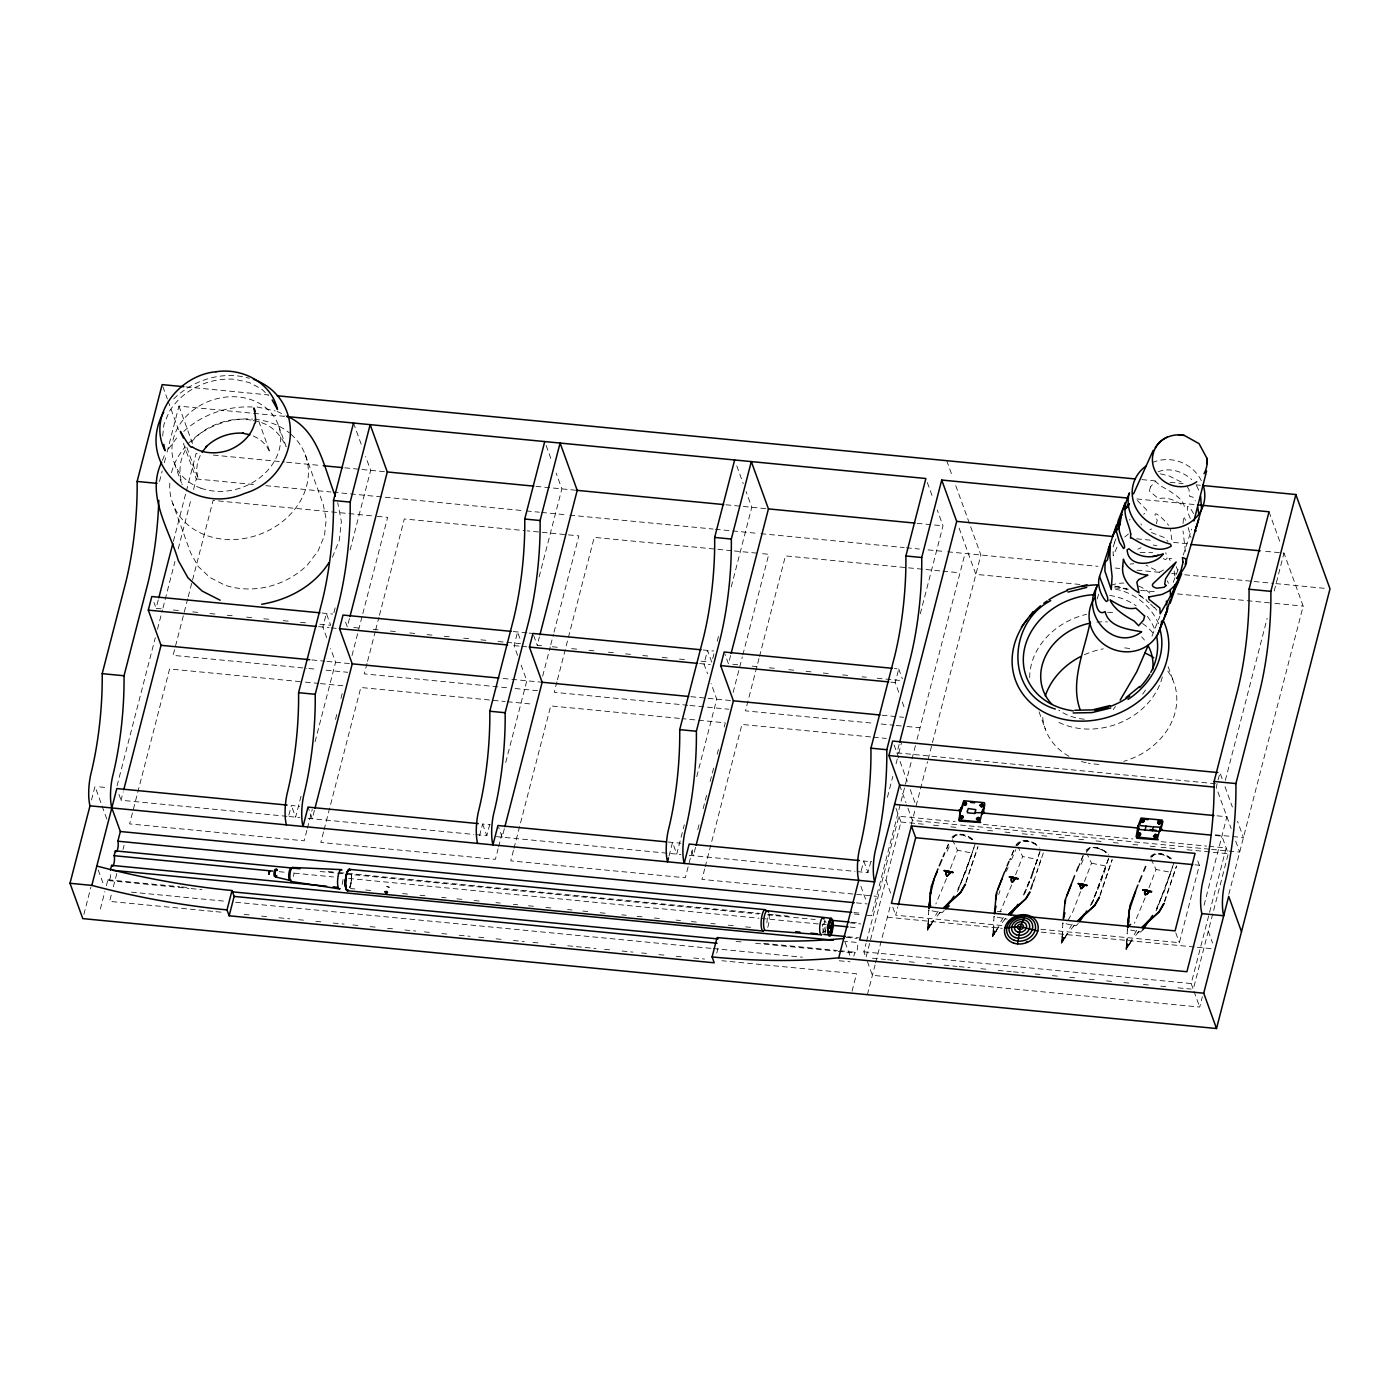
<?xml version="1.0" encoding="UTF-8"?>
<svg xmlns="http://www.w3.org/2000/svg" width="1400" height="1400" viewBox="0 0 1400 1400"><rect width="100%" height="100%" fill="white"/><g stroke="black" fill="none" stroke-linecap="round" stroke-linejoin="round"><path stroke-width="0.75" stroke-dasharray="5 3.75" d="M1171.888 539.875L1170.102 528.325M928.812 909.965L928.55 914.725L928.953 910M994.017 916.283L993.755 921.042L994.158 916.317M1127.42 929.215L1127.158 933.975L1127.56 929.267M933.205 920.308L927.483 930.142L928.392 919.502L927.483 930.142L933.783 920.675M998.41 926.642L992.688 936.46L993.597 925.82L992.688 936.46L998.988 926.993M1067.255 933.31L1061.533 943.127L1062.46 932.488L1061.533 943.127L1067.832 933.678M1131.812 939.575L1126.09 949.392L1127 938.752L1126.09 949.392L1132.39 939.925M1183.053 523.46L1183.7 516.303L1185.555 520.31M162.68 435.995L163.923 424.533L169.155 411.793C182.648 389.602 209.02 377.283 234.675 379.277L249.043 382.463L261.31 388.797L268.31 395.395M928.672 919.433L927.483 930.142L930.335 925.137M993.877 925.75L992.688 936.46L995.54 931.472M1062.74 932.435L1061.533 943.127L1064.385 938.14M1127.28 938.683L1126.09 949.392L1128.943 944.405M929.583 924.91L928.48 924.717L927.483 930.142L929.898 924.998M994.805 931.227L993.685 931.035L992.688 936.46L995.102 931.315M1063.65 937.913L1062.547 937.703L1061.533 943.127L1063.965 937.983M1128.19 944.16L1127.087 943.967L1126.09 949.392L1128.505 944.248M928.795 924.752L927.483 930.142L929.197 924.822M994 931.07L992.688 936.46L994.403 931.14M1062.845 937.755L1061.533 943.127L1063.248 937.825M1127.403 944.002L1126.09 949.392L1127.788 944.072M159.495 481.477L162.207 470.995M164.36 462.63L166.53 454.248M167.072 452.165L178.955 406.105L284.55 416.342M91.49 800.012L94.99 786.45L101.395 804.108M158.252 599.97L156.082 608.352L162.558 608.965M173.39 541.345L185.815 493.185M186.357 491.102L196.088 453.407L200.393 453.827M83.877 914.41L90.947 887.04M117.075 785.803L155.312 637.665M157.5 629.195L162.4 610.155M162.96 608.038L174.965 561.47M178.255 548.782L191.362 497.98M193.55 489.528L196.28 478.94L182.91 442.033M286.983 816.322L121.047 800.24L123.2 791.858M100.362 908.985L104.86 891.555M106.382 885.675L107.905 879.778A5.705 1.558 -84.5 0 0 109.655 879.515A5.705 1.558 -84.5 0 0 110.793 873.6M111.212 895.142L109.603 901.373L213.832 911.47M113.365 886.847L117.11 872.322M123.008 849.485L124.075 845.337M187.705 598.832L173.11 655.358L306.723 668.308M188.23 596.733L192.028 582.067M192.57 579.985L213.097 500.412L372.575 515.883M333.9 612.71L336.053 604.327M350.105 549.903L370.65 470.33L365.645 456.54M288.873 815.168L291.375 805.49L299.705 806.295M301.017 796.233L295.61 817.163L291.375 805.49M315.053 741.79L335.598 662.235L330.645 648.55M349.457 618.503L347.305 626.885L344.453 618.992M306.88 830.358L304.168 840.822L129.605 823.9L169.593 668.955L303.205 681.923M307.405 828.258L312.27 809.41M335.51 719.39L337.68 711.008M340.918 698.442L343.088 690.077M351.995 655.532L362.267 615.755M362.81 613.655L387.66 517.352L374.727 516.093M314.422 810.407L312.252 818.773L308.035 807.1M323.523 831.968L320.828 842.433L495.39 859.355L498.085 848.89M324.065 829.867L360.815 687.505L505.207 701.505M367.027 663.425L364.315 673.89L506.555 687.68M367.57 661.325L375.13 632.012M375.672 629.93L378.91 617.365M379.453 615.265L404.32 518.962L525 530.653M517.615 655.358L514.08 645.593L517.58 631.977L520.45 639.87M539.157 576.817L561.855 488.88L556.15 473.095M479.588 835.642L482.597 824.023L490.28 824.775M476.052 834.663L486.815 835.712L490.07 823.148M505.733 762.423L526.803 680.767L521.15 665.14M541.538 645.715L537.233 645.295L539.385 636.93M498.627 846.79L502.95 830.043M542.675 676.165L550.235 646.852M550.778 644.753L553.472 634.288M554.015 632.188L578.883 535.885L527.153 530.863M504.332 828.817L502.18 837.2L498.662 827.47M513.45 850.378L510.738 860.843L685.3 877.782L693.42 846.37M513.992 848.295L550.725 705.915L680.032 718.445M556.955 681.835L554.242 692.3L687.855 705.267M557.48 679.753L594.23 537.372L732.165 550.742M713.947 653.852L711.795 662.218L707.508 650.387L703.99 664.003L707.543 673.767M717.202 641.288L719.355 632.905M731.255 586.845L751.782 507.29L746.077 491.523M669.025 855.995L672.525 842.45L676.742 854.122L680.523 839.457M681.065 837.375L684.303 824.81M696.745 776.65L716.73 699.178L711.077 683.55M730.608 655.462L728.455 663.845L724.885 653.975M697.742 829.622L699.895 821.24M703.133 808.675L706.93 794.028M710.168 781.462L713.947 766.815M717.185 754.25L719.355 745.867M724.22 727.02L725.305 722.837L682.202 718.655M733.128 692.475L742.315 656.898M742.858 654.798L768.793 554.295L760.183 553.455M695.555 847.35L693.403 855.733L691.285 849.887M704.673 868.928L701.96 879.392L876.523 896.315M705.197 866.827L741.947 724.447L871.255 736.995M758.975 658.508L745.465 710.85L872.62 723.17M759.517 656.407L785.452 555.905L940.625 570.955M716.73 953.137L718.725 945.385M898.765 692.317L895.212 682.535L898.73 668.938L894.425 668.517M920.308 613.76L921.935 607.477M922.46 605.395L943.005 525.822L937.3 510.055M861.245 870.66L863.73 860.983L871.657 861.753M899.115 744.433L896.945 752.85L1215.585 783.755M857.185 871.605L867.965 872.655L871.745 858.008M887.425 797.282L892.815 776.352M896.07 763.788L898.222 755.405M898.765 753.322L901.477 742.84M853.808 956.13L854.822 952.192A5.705 1.558 -84.5 0 0 857.15 950.303A5.705 1.558 -84.5 0 0 857.325 942.498L844.305 941.238M852.04 991.217L856.538 973.788L721.91 960.733M915.442 745.57L871.535 915.688L865.008 915.058M917.017 739.428L965.02 553.472M896.017 808.36L900.953 822.01L865.952 957.583L863.87 951.808L866.023 943.477M866.565 941.377L898.87 816.253L955.22 821.712M867.387 994.683L875.053 964.95M875.595 962.868L890.383 905.59M911.295 824.565L915.583 807.94M916.125 805.858L927.535 761.67M928.078 759.553L980.875 555.012L955.64 485.293M1001.805 925.488L895.685 915.197L897.855 906.815M1040.778 929.267L1179.36 942.69L1199.362 865.235L1197.21 859.32M1225.332 780.378L1267.158 618.345M1274.21 590.992L1283.993 553.105L1262.328 551.005M1204.053 905.24L1226.89 816.778L1216.057 815.727M1215.392 835.52L1221.903 836.15L1228.255 853.738L1193.273 989.31L1191.19 983.553L1226.172 847.98L1208.83 846.3M867.387 961.52L872.375 975.31L1199.695 1007.055L1202.373 996.678M1228.815 894.215L1303.172 606.113L1283.993 553.105M1141.403 525.017L1141 523.845M1156.278 523.688L1157.257 520.327C1148.962 504.7 1166.392 521.657 1168.562 525.42M974.015 847.613L958.422 889.858M1039.78 852.093L1033.55 870.765M1172.623 866.863L1157.03 909.108M1097.163 598.92L1099.087 592.673M1113.14 546.928L1115.852 538.947M998.743 894.442L999.967 890.61M1043.332 852.95L1036.98 871.815M1183.297 554.995L1191.645 529.095M965.965 882.718L977.953 846.668L965.108 884.345M1100.033 895.702L1112.178 859.635L1099.158 897.33M1164.572 901.967L1176.56 865.918L1163.697 903.595M1033.795 881.212L1040.97 859.303M975.135 843.938L965.685 871.99L957.215 890.715M1032.92 872.305L1040.34 850.255M1032.395 884.415L1033.987 879.725M1173.743 863.188L1164.293 891.24L1155.822 909.965M1114.418 542.78L1115.888 538.843M948.605 844.27L945.49 852.093M1013.81 850.587L1010.047 859.968M1083.267 855.68L1079.54 865.077M946.505 878.587L935.83 903.998M950.408 868.455L957.442 850.22L952.28 839.475M957.477 891.642L972.335 853.125L957.442 850.22M1011.71 884.923L1000.09 912.03M1015.613 874.79L1022.648 856.538L1018.342 847.595M1024.257 893.9L1029.717 879.725M1032.85 871.605L1037.54 859.442L1022.648 856.538M1080.555 891.59L1072.75 911.855L1067.99 920.413M1084.475 881.457L1091.493 863.222L1087.205 854.262M1091.545 904.627L1109.185 856.94L1092.472 902.86M1145.112 897.855L1134.438 923.248M1149.015 887.722L1156.05 869.47L1150.888 858.725M1156.085 910.892L1170.943 872.375L1156.05 869.47M1173.165 582.435L1179.22 566.86M1151.99 636.16L1159.847 616.227M1024.432 894.197L1030.085 880.285L1023.278 895.16M948.342 844.13L944.493 853.457M1013.547 850.447L1009.697 859.775M1083.04 855.558L1078.543 866.442M162.418 460.338L165.445 452.988M200.252 455.508L197.505 462.14L196.577 470.68L198.222 478.87L186.375 446.127M332.412 557.218L339.325 540.278L341.355 521.413L337.715 502.67M1004.833 872.34L1006.792 867.702M1004.465 872.148L1006.425 867.51M947.153 851.288L950.565 843.413M1006.355 871.378L1008.07 867.44M1011.5 859.582L1015.788 849.73M1081.203 864.29L1083.775 858.375M1090.425 905.59L1099.735 884.975L1106.385 866.128L1091.493 863.222M1116.955 547.207L1113.263 555.923L1113.017 550.13M1129.572 520.117L1130.08 519.173M1017.485 845.793L1019.988 842.415A10.273 5.95 21.1 0 1 1028.108 841.26L1035.318 843.972L1039.885 848.12M1086.347 852.477L1088.832 849.1A10.273 5.95 21.1 0 1 1096.97 847.945L1104.163 850.64L1108.748 854.788M935.585 915.425L938.315 910.752M1000.79 921.743L1003.52 917.087M1069.653 928.41L1072.365 923.755M1134.193 934.675L1136.922 930.02M930.615 925.295L933.502 920.5M995.837 931.613L998.708 926.817M1064.682 938.28L1067.57 933.485M1129.222 944.545L1132.11 939.75M185.5 449.995C179.987 459.567 178.168 470.942 182.157 484.767M1015.875 845.32C1020.46 837.2 1032.307 840.788 1038.065 845.688M1113.193 709.608L1115.52 706.44M168.403 448.963L178.36 435.838M191.537 442.05C204.19 425.723 230.965 415.905 251.213 420.158M824.197 921.637L825.038 920.972A5.758 1.575 -84.5 0 1 825.983 922.74M824.827 931.49L823.988 932.155A5.758 1.575 -84.5 0 1 822.92 929.197L822.972 926.38A5.758 1.575 -84.5 0 1 823.462 923.458M953.347 837.637L954.783 836.097A10.273 5.95 21.1 0 1 962.903 834.942L972.632 839.597M1151.955 856.887L1153.39 855.347A10.273 5.95 21.1 0 1 1161.51 854.192L1171.24 858.847M944.265 910.49L941.955 912.783L932.033 910.84M1078.332 923.493L1076.005 925.785L1066.082 923.842M1142.873 929.74L1140.562 932.033L1130.623 930.09M951.913 837.148C957.635 831.477 967.382 834.925 972.86 839.37M1085.98 850.15L1089.865 847.577L1096.97 847.945A10.273 5.95 21.1 0 1 1105.755 852.407M1150.52 856.398C1156.243 850.727 1165.99 854.175 1171.467 858.62M1163.523 569.992L1159.533 572.18L1145.97 565.093M952.262 838.145L956.025 834.907L962.903 834.942A10.273 5.95 21.1 0 1 971.705 839.405M1016.225 845.548L1021.23 841.225L1028.108 841.26A10.273 5.95 21.1 0 1 1036.91 845.722M1086.33 851.148L1090.075 847.892L1093.033 847.525M1150.87 857.395L1154.632 854.157L1161.51 854.192A10.273 5.95 21.1 0 1 1170.312 858.655M1124.76 537.023L1128.435 533.977M173.705 398.912C193.2 379.803 222.81 370.422 249.358 378.315M183.732 431.41C202.037 414.47 227.395 405.773 252.227 407.015M1158.115 471.8C1169.385 467.127 1183.087 471.502 1191.715 479.623M1137.797 549.202L1141.035 547.733M1149.943 529.742L1151.605 528.99M1140.09 552.492L1152.707 552.685M997.273 911.488L1001.42 911.558M1130.15 564.077L1133.773 563.71M1160.337 473.847L1168.947 475.86L1183.053 482.948M186.043 386.925L268.625 394.94M1141.892 479.605L1159.235 481.285M1170.085 482.335L1183.087 483.595M1196.108 484.855L1200.447 485.275M1136.818 498.96L1195.337 504.63M1136.59 538.825L1151.763 540.295M1173.445 542.395L1188.618 543.865M213.325 455.088L284.445 461.983M286.598 462.192L321.072 465.535M344.785 467.827L359.87 469.298M362.023 469.508L387.293 471.957M535.99 486.36L577.22 490.367M725.918 504.787L768.442 508.9M917.14 523.32L943.005 525.822M196.28 478.94L257.075 484.838M265.773 485.677L330.908 491.995M333.078 492.205L348.285 493.675M350.455 493.885L524.178 510.738M526.365 510.948L539.385 512.207M541.555 512.418L567.613 514.938M569.782 515.148L713.108 529.043M715.295 529.253L730.485 530.722M732.655 530.95L758.712 533.47M760.883 533.68L904.208 547.575M906.395 547.785L919.415 549.045M928.095 549.885L945.472 551.582M947.642 551.793L1097.967 566.352M1115.31 568.032L1119.65 568.47M1137.01 570.15L1163.033 572.67M1171.695 573.51L1176.035 573.93M1184.715 574.77L1251.932 581.28M1254.102 581.49L1273.615 583.38M1275.785 583.59L1325.66 588.438M734.317 550.952L758.03 553.245M942.778 571.165L960.015 572.827M1079.908 584.465L975.87 574.367L958.895 527.485M1114.592 587.825L1129.765 589.295M1140.615 590.345L1155.788 591.815M1177.453 593.915L1272.828 603.173M1274.998 603.383L1303.172 606.113M322.07 613.025L332.623 614.04M513.275 631.558L527.188 632.905M529.113 633.097L532.945 633.465M703.202 649.985L713.755 651M173.338 610.015L181.947 610.855M192.727 611.905L199.185 612.517M209.965 613.567L216.44 614.197M227.203 615.247L235.83 616.07M246.61 617.12L253.068 617.75M263.848 618.8L270.305 619.413M283.238 620.673L289.713 621.303M300.493 622.352L306.95 622.965M319.882 624.225L330.662 625.275L326.375 613.445L322.858 627.043L327.11 638.785M353.762 627.515L362.39 628.355M373.17 629.387L379.627 630.017M390.408 631.067L396.865 631.697M409.797 632.94L416.273 633.57M427.053 634.62L433.51 635.25M444.29 636.282L450.748 636.913M463.68 638.173L470.155 638.803M480.918 639.835L487.392 640.465M498.155 641.515L521.867 643.808M552.317 646.765L560.928 647.605M571.707 648.637L578.183 649.267M588.945 650.317L595.42 650.947M608.352 652.19L614.81 652.82M625.59 653.87L632.048 654.5M642.827 655.532L649.303 656.163M662.218 657.423L668.692 658.053M679.472 659.085L685.93 659.715M701.015 661.185L709.642 662.008M732.76 664.247L741.387 665.087M752.15 666.137L758.625 666.767M769.387 667.8L775.863 668.43M788.795 669.69L795.253 670.32M806.032 671.352L812.49 671.983M823.27 673.032L829.745 673.663M842.678 674.905L849.135 675.535M862.067 676.795L866.372 677.215M877.153 678.247L900.865 680.558M318.553 626.64L329.105 627.655M331.188 627.865L337.435 628.46M514.08 645.593L519.837 646.153M521.762 646.327L527.52 646.887M699.685 663.582L710.238 664.615M890.907 682.115L895.212 682.535M311.885 659.925L324.817 661.185M326.97 661.395L352.24 663.845M503.108 678.475L542.168 682.255M690.865 696.675L705.95 698.145M708.12 698.355L733.39 700.805M882.087 715.207L903.648 717.308M308.875 668.517L317.502 669.358M326.113 670.197L347.672 672.28M515.183 688.52L538.895 690.812M690.025 705.477L728.805 709.24M881.23 724.01L894.163 725.27M896.333 725.48L904.942 726.303M907.095 726.512L920.028 727.773M305.375 682.133L318.29 683.375M320.46 683.585L344.155 685.895M507.36 701.715L533.225 704.218M873.407 737.205L886.34 738.447M1215.252 834.855L1243.428 837.585L1237.53 821.275M983.395 824.442L1132.967 838.95M1161.142 841.68L1206.66 846.09M1209.337 849.17L912.38 820.383L906.692 804.685M1211.507 849.38L1239.682 852.11L1235.413 840.332M900.953 822.01L924.788 824.32M933.467 825.16L942.13 826M950.81 826.84L959.472 827.68M968.153 828.52L978.985 829.57M987.648 830.41L996.328 831.25M1004.99 832.09L1013.67 832.93M1022.333 833.77L1033.182 834.82M1041.845 835.66L1050.525 836.5M1059.188 837.34L1067.85 838.197M1078.7 839.247L1087.362 840.087M1096.043 840.928L1104.705 841.767M1113.385 842.608L1122.047 843.447M1132.88 844.497L1141.56 845.337M1150.222 846.178L1158.903 847.017M1161.072 847.227L1176.245 848.697M1187.078 849.747L1228.255 853.738M1195.023 864.815L1199.362 865.235M99.697 786.905L108.255 787.727M668.202 842.03L680.837 843.255M289.135 816.532L299.775 817.565M308.088 818.37L473.883 834.452M496.423 836.64L680.907 854.525M689.238 855.33L855.032 871.395M856.415 902.877L867.282 903.945M853.93 912.572L862.61 913.413M854.157 913.99L862.837 914.83M887.372 917.21L1002.26 928.358M1041.285 932.137L1195.18 947.065M1197.35 947.275L1212.523 948.745M328.142 871.517L336.822 872.358M338.993 872.567L760.235 913.413M768.915 914.252L773.255 914.672M775.425 914.882L788.462 916.142M851.428 922.25L860.108 923.09M320.162 871.5L335.352 872.988M337.523 873.197L344.05 873.827M346.22 874.038L758.765 914.025M767.445 914.865L800.012 918.033M802.183 918.243L815.22 919.502M849.957 922.863L860.808 923.93M279.125 871.692L285.652 872.322M294.332 873.163L333.41 876.96M348.618 878.43L758.992 918.208M761.163 918.417L826.298 924.735M850.185 927.062L858.865 927.903M350.455 888.528L354.795 888.947M365.662 889.997L374.342 890.855M402.57 893.585L409.08 894.215M419.947 895.265L426.457 895.895M441.648 897.382L445.988 897.803M456.855 898.852L463.365 899.483M474.215 900.533L480.742 901.163M495.933 902.632L500.273 903.053M513.31 904.312L517.65 904.75M528.5 905.8L535.01 906.43M545.878 907.48L554.558 908.32M567.595 909.58L571.935 910M582.785 911.05L589.295 911.68M600.163 912.748L608.843 913.587M621.863 914.847L626.22 915.267M637.07 916.317L643.58 916.947M654.43 917.998L663.128 918.837M676.148 920.115L680.488 920.535M691.355 921.585L697.865 922.215M710.885 923.475L715.242 923.895M728.262 925.155L734.773 925.785M745.64 926.852L752.15 927.483M847.683 936.74L858.532 937.79M846.212 937.352L857.08 938.42M863.87 951.808L1191.19 983.553M107.905 879.778L179.55 886.725M181.72 886.935L188.248 887.565M763.63 943.337L837.462 950.495M839.633 950.705L854.822 952.192M108.605 880.6L188.947 888.387M191.117 888.597L201.968 889.648M736.102 941.43L744.8 942.288M755.65 943.337L835.992 951.125M838.163 951.335L855.523 953.015M872.462 958.212L885.465 959.472M887.635 959.683L898.467 960.733M909.317 961.783L915.81 962.413M926.66 963.462L935.322 964.303M944.002 965.142L957.005 966.403M959.175 966.613L970.007 967.663M980.84 968.712L989.52 969.553M998.183 970.392L1011.185 971.653M1013.355 971.863L1024.188 972.913M1035.038 973.962L1043.7 974.803M1052.38 975.642L1061.043 976.483M1069.722 977.322L1078.385 978.163M1089.217 979.212L1097.898 980.07M1106.56 980.91L1115.24 981.75M1123.903 982.59L1132.582 983.43M1143.415 984.48L1152.078 985.32M1160.757 986.16L1169.42 987M1178.1 987.84L1191.102 989.1M131.407 892.15L224.787 901.197M235.638 902.248L711.148 948.36M713.317 948.57L802.34 957.197M839.247 960.767L850.115 961.835M216.002 911.68L224.682 912.52M244.23 914.41L252.91 915.267M261.608 916.108L270.287 916.947M278.967 917.788L289.835 918.837M298.515 919.678L307.195 920.517M315.875 921.358L324.572 922.197M333.252 923.055L344.102 924.105M352.8 924.945L361.48 925.785M370.16 926.625L378.858 927.465M387.537 928.305L396.217 929.145M404.898 930.002L415.765 931.053M424.445 931.892L433.125 932.733M441.822 933.572L450.502 934.413M459.183 935.252L470.05 936.303M478.73 937.16L487.41 938M496.108 938.84L504.787 939.68M513.468 940.52L524.317 941.57M533.015 942.41L541.695 943.25M550.375 944.108L559.072 944.947M567.753 945.788L582.942 947.257M585.13 947.467L595.98 948.517M604.66 949.358L613.358 950.197M622.038 951.038L632.887 952.105M641.567 952.945L650.265 953.785M658.945 954.625L667.625 955.465M676.322 956.305L685.003 957.145M693.683 957.985L704.55 959.053M997.238 917.158L1007.16 919.1M1153.163 545.003L1156.855 545.773M1115.695 586.233L1126.773 588.822M1115.538 589.26C1134.788 592.655 1151.447 606.515 1158.938 624.505M257.058 406.963L275.188 410.953M253.155 420.595C268.678 423.027 278.582 430.99 286.142 446.618L278.32 424.988M1151.43 532.56L1164.257 537.53L1167.932 541.503M1096.935 847.63L1106.928 852.372M277.2 411.39L285.127 415.31M1163.312 558.6L1165.29 559.597L1167.057 558.582L1165.797 552.633M1139.705 595.455L1149.172 602.805M253.348 436.012L259.735 439.303L266 445.2L270.078 452.515L257.495 417.707M1137.377 500.517L1146.303 509.6A15.487 4.918 -8.8 0 1 1143.608 514.238M1171.712 558.758L1169.07 558.39L1171.625 563.5M1150.625 604.17L1156.837 610.295A79.765 66.517 -19.9 0 0 1154.318 607.285M1187.305 486.99L1189.002 489.457L1189.528 496.248L1192.975 497.21L1195.373 500.903M1193.517 513.608L1190.123 507.675L1187.41 506.415L1187.322 511L1190.752 519.733M1188.18 527.572L1190.928 537.39M1196.493 485.59L1199.013 490.752M1167.25 580.808L1168.457 583.31M1176.263 566.65L1177.575 570.045M1269.03 511.787L1280.44 543.27M1222.112 778.68L1219.96 772.765L1216.215 787.29L1231.16 828.555M1224.983 786.625L1232.368 807.012M1168.16 666.733L1173.847 682.43M1208.27 931.21L1212.54 943.04M1175.79 932.837L1179.36 942.69M1193.99 991.288L1199.695 1007.055M1039.062 711.865L1045.467 729.54M946.733 460.688L952.665 477.085M927.308 482.457L933.012 498.225M898.73 668.938L902.3 678.79M902.3 702.082L904.417 707.945M894.075 744.975L907.27 781.392M910.227 789.548L915.39 803.827M899.587 785.05L905.975 802.725M736.803 465.885L743.225 483.63M885.955 880.11L890.942 893.9M892.832 907.305L895.685 915.197M863.73 860.983L867.965 872.655M860.878 886.253L866.565 901.967M845.163 942.375L850.15 956.148M546.157 445.498L551.863 461.282M533.663 635.442L537.233 645.295M353.517 423.027L362.075 446.688M482.597 824.023L486.815 835.712M305.322 454.912L323.225 504.367L326.235 519.488L324.485 535.553L318.115 550.918L307.615 564.742C286.317 585.9 253.54 594.633 224.84 585.165L209.877 577.465L198.222 566.475L190.697 553L172.795 503.545M178.955 406.105L192.518 443.555M162.873 386.662L167.335 398.965M168.07 401.012L178.465 429.73M174.317 463.137L181.44 482.808M153.947 602.438L155.383 606.375M118.93 794.395L121.047 800.24M102.095 806.085L107.065 819.822M98.245 869.96L103.933 885.692M1174.163 571.008L1174.932 576.485M1185.415 551.442L1183.035 531.072M1167.828 671.108A68.373 57.015 -19.9 0 1 1123.745 761.32M1098.947 764.365A68.373 57.015 -19.9 0 1 1088.325 763.175M1086.243 762.755A68.373 57.015 -19.9 0 1 1080.17 761.11M1068.97 756.28A68.373 57.015 -19.9 0 1 1042.545 714.892M1084.405 654.745A68.373 57.015 -19.9 0 1 1103.322 648.83M1124.655 647.885A68.373 57.015 -19.9 0 1 1133.072 649.215M1162.315 676.988A68.373 57.015 -19.9 0 1 1056.178 720.947M1029.7 677.67A68.373 57.015 -19.9 0 1 1086.627 614.303M1107.557 612.255A68.373 57.015 -19.9 0 1 1116.08 613.077M1142.575 623.508A68.373 57.015 -19.9 0 1 1153.757 634.06M1109.693 595.42A68.373 57.015 -19.9 0 1 1136.188 605.832M1147.352 616.385A68.373 57.015 -19.9 0 1 1154.65 629.423M1145.48 690.025A57.172 47.67 -19.9 0 1 1142.015 694.942M1084.318 719.233A57.172 47.67 -19.9 0 1 1058.627 710.062M1096.882 622.108A57.172 47.67 -19.9 0 1 1107.365 621.915M1141.648 636.86A57.172 47.67 -19.9 0 1 1144.43 640.045M826.053 926.8A5.758 1.575 -84.5 0 1 824.775 931.735M767.288 917.84A10.745 2.94 -84.5 0 1 766.745 923.37M768.968 913.78A9.905 2.712 -84.5 0 1 767.62 927.71M293.877 872.83A7.053 1.925 -84.5 0 1 293.527 876.452M349.842 887.793A10.745 2.94 -84.5 0 0 351.54 874.93A10.745 2.94 -84.5 0 1 350.402 885.605M823.183 932.47A8.4 2.292 -84.5 0 0 824.565 924.385A8.575 2.345 -84.5 0 0 824.32 920.553M822.85 932.995A7.7 2.1 -84.5 0 1 822.535 931.735M343 879.497A9.695 2.643 -84.5 0 1 341.565 886.235M825.947 930.528A7.508 2.047 -84.5 0 1 824.933 933.205M822.447 926.328A7.508 2.047 -84.5 0 1 822.692 924.385M290.99 434.28A70.578 58.853 -19.9 0 1 261.608 533.628A70.578 58.853 -19.9 0 1 169.855 482.545M171.482 472.675A70.578 58.853 -19.9 0 1 185.308 446.81M188.265 443.572A70.578 58.853 -19.9 0 1 252.578 419.09M254.537 419.248A70.578 58.853 -19.9 0 1 289.45 432.985M1110.918 585.34A36.54 34.125 19.2 0 1 1123.815 583.065M1138.69 586.04A36.54 34.125 19.2 0 1 1149.908 593.145M1152.322 462.56A36.575 34.16 19.3 0 1 1202.53 483.403M1114.54 586.093A79.765 66.517 -19.9 0 1 1127.14 589.418M1138.62 594.685A79.765 66.517 -19.9 0 1 1147.038 600.407M1062.862 922.95L1062.6 927.727L1063.002 923.002M1150.45 486.938L1149.418 490.963L1158.465 498.662C1167.845 496.51 1176.875 501.077 1184.26 506.363C1183.28 498.295 1168.23 490.035 1160.197 485.66L1155.42 481.302L1150.45 486.938M386.348 886.428L389.375 887.32L386.348 886.428M940.188 912.205L936.985 916.37L940.188 912.205M1005.392 918.523L1002.19 922.688L1005.392 918.523M1074.237 925.19L1071.035 929.373L1074.377 925.208M1138.795 931.455L1135.575 935.62L1138.918 931.455M349.685 887.53A10.395 2.835 -84.5 0 0 351.085 872.9A10.395 2.835 -84.5 0 1 349.79 887.548M200.865 488.18A55.387 46.183 -19.9 0 0 280.683 436.852A55.387 46.183 -19.9 0 0 197.418 407.137A55.387 46.183 -19.9 0 0 200.865 488.18"/><path stroke-width="1.5" d="M945.91 873.67L946.347 871.325L949.865 871.483L950.092 873.372L946.767 876.173L947.678 875.665M268.87 873.845L268.905 872.008M982.38 812.42L982.922 811.038M1138.778 826.805L1138.182 826.017M1159.778 829.762L1160.547 827.995M1160.075 828.608L1159.953 830.76L1160.355 827.593L1157.24 839.16L1136.118 836.92L1138.007 826.053L1141.053 818.055L1162.368 820.155L1160.127 831.163L1160.425 827.19L1153.39 826.875M930.352 893.515L930.773 890.312L929.075 908.495L930.108 897.155M994.56 911.82L996.433 892.972L1004.465 872.148M1063.283 918.435L1065.295 899.64L1074.623 875.735M1137.868 885.08L1129.835 905.905L1127.682 927.762L1129.38 909.562M1127.595 927.727L1128.96 912.765M1174.828 584.85L1170.155 603.278L1178.538 579.495M1017.59 943.933L1020.408 926.712L1025.132 914.76M1160.285 628.093L1166.568 612.36L1167.145 606.988M269.955 871.413L268.852 872.952M928.988 908.477L931.227 886.637L937.93 868.892M1196.947 524.983L1185.188 564.55M961.45 808.657L960.925 807.887L960.627 810.88M1138.13 826.175L1138.13 829.062L1138.76 828.222M930.493 893.567L934.308 878.308M983.22 812.42L983.01 813.523M1198.82 519.207L1195.81 528.727L1201.533 509.023L1200.64 496.23M996.8 893.148L995.575 899.833M1064.98 903.385L1065.645 899.833M1129.52 909.632L1135.592 891.433M1170.243 600.145L1165.168 615.545L1166.568 612.36M1206.608 470.995L1193.938 520.992M960.4 811.44L960.977 808.202L959.21 821.048L980.7 822.517M982.292 811.212L982.31 813.907L982.94 812.613M1138.078 826.367L1137.938 828.59M983.045 812.735L974.575 812.63M1161.86 829.43L1159.847 828.415M930.387 901.705L929.04 907.515L930.755 905.695M960.453 808.832L959.07 820.015L979.773 821.905L982.712 810.005L983.273 811.265M996.047 906.08L994.245 913.833L994.98 912.835M1063.545 918.575L1064.892 912.748M1138.918 828.1L1136.765 838.267L1158.255 839.738M1127.648 926.765L1128.995 920.955M960.47 811.65L960.803 810.25M950.303 872.095L948.517 874.72M1011.29 880.915L1012.288 877.258L1018.15 878.903L1009.278 876.837L1015.07 877.8L1013.722 881.055M1080.013 885.57L1082.602 884.345L1078.28 883.872L1087.013 885.587L1078.14 883.523L1083.932 884.468L1084.125 886.025L1081.693 888.317M1144.57 891.835L1147.142 890.593L1142.82 890.137L1151.553 891.835L1142.68 889.77L1148.472 890.733L1148.665 892.29L1146.25 894.565M961.222 808.692L960.908 809.935L959.105 809.76M1015.507 878.413L1012.847 881.633M1084.352 885.097L1081.745 888.65L1079.943 886.305M1148.892 891.345L1147.16 894.32L1144.955 894.32M1202.618 485.485L1295.858 494.532L1330 588.858L1216.513 1028.528L82.793 918.61L70 883.278L90.002 805.822A25.637 7.018 -84.5 0 1 90.72 774.62A119.367 32.637 -84.5 0 0 102.2 673.645L125.703 582.575A119.665 32.725 -84.5 0 0 137.13 481.442L162.138 384.615L183.873 386.715M110.407 870.082L111.615 865.375A5.705 1.558 -84.5 0 0 113.942 863.485A5.705 1.558 -84.5 0 0 114.117 855.697L115.36 850.885A5.705 1.558 -84.5 0 0 117.67 848.995A5.705 1.558 -84.5 0 0 117.862 841.207L120.347 831.512L111.808 807.94A25.637 7.018 -84.5 0 1 112.525 776.738A119.367 32.637 -84.5 0 0 124.023 675.762L147.525 584.692A119.665 32.725 -84.5 0 0 158.795 500.325M123.742 789.775L161.035 645.312L148.295 610.12L151.812 596.523L319.9 612.815M158.795 597.87L172.847 543.445M70 883.278L91.822 885.395L116.812 788.567L287.07 805.07M843.745 938.455A413.017 198.013 14.5 0 1 717.08 937.545L712.093 956.917L714.227 962.815L229.145 915.792L227.01 909.895L232.015 890.523A425.933 204.207 14.5 0 1 96.828 866.04M286.387 824.863A25.637 7.018 -84.5 0 1 287.105 793.66A119.367 32.637 -84.5 0 0 298.585 692.685L322.088 601.615A119.665 32.725 -84.5 0 0 333.515 500.483L353.517 423.027M229.145 915.792L234.15 896.42L232.015 890.523M478.293 823.602L308.035 807.1L303.03 826.472A25.637 7.018 -84.5 0 1 303.748 795.27A119.367 32.637 -84.5 0 0 315.227 694.295L338.748 603.225A119.665 32.725 -84.5 0 0 350.175 502.11L370.16 424.637L387.293 471.957L350 616.42M314.965 808.308L352.24 663.845L339.517 628.67L343.017 615.055L511.123 631.347M477.593 843.395A25.637 7.018 -84.5 0 1 478.31 812.192A119.367 32.637 -84.5 0 0 489.808 711.235L513.31 620.148A119.665 32.725 -84.5 0 0 524.738 519.032L544.74 441.56M666.05 841.82L497.945 825.51L492.957 844.883A25.637 7.018 -84.5 0 1 493.675 813.68A119.367 32.637 -84.5 0 0 505.155 712.722L528.657 621.635A119.665 32.725 -84.5 0 0 540.102 520.52L560.087 443.047L577.22 490.367L539.928 634.83M504.875 826.718L542.168 682.255L529.428 647.08L532.945 633.465L701.05 649.775M668.517 857.938L667.52 861.805A25.637 7.018 -84.5 0 1 668.238 830.62A119.367 32.637 -84.5 0 0 679.718 729.645L703.238 638.558A119.665 32.725 -84.5 0 0 714.665 537.442L734.65 459.97M859.425 860.562L689.168 844.06L684.18 863.415A25.637 7.018 -84.5 0 1 684.898 832.23A119.367 32.637 -84.5 0 0 696.378 731.255L719.88 640.185A119.665 32.725 -84.5 0 0 731.325 539.053L751.31 461.597L768.442 508.9L731.15 653.363M696.097 845.267L733.39 700.805L720.65 665.613L724.168 652.015L892.273 668.308M712.093 956.917A413.017 198.013 14.5 0 0 838.74 957.81L858.742 880.355A25.637 7.018 -84.5 0 1 859.46 849.153A119.367 32.637 -84.5 0 0 870.94 748.178L894.442 657.108A119.665 32.725 -84.5 0 0 905.887 555.975L925.873 478.52L286.703 416.553M90.002 805.822L874.597 881.878A25.637 7.018 -84.5 0 1 875.298 850.692A119.367 32.637 -84.5 0 0 886.795 749.718L910.297 658.648A119.665 32.725 -84.5 0 0 921.725 557.515L941.727 480.043L1128.138 498.12M1197.507 504.84L1269.03 511.787L1249.045 589.242A119.665 32.725 -84.5 0 1 1237.618 690.375L1214.097 781.445A119.367 32.637 -84.5 0 1 1202.618 882.42A25.637 7.018 -84.5 0 0 1201.9 913.623L1186.903 971.722L859.6 939.977L899.587 785.05L888.913 755.562L892.657 741.038L1217.79 772.555M899.658 742.332L956.69 521.378L941.727 480.043M1029.998 916.808L1175.072 930.877L1195.075 853.405L911.4 825.895L891.415 903.368L1021.335 915.967M898.398 904.733L915.688 837.725L911.4 825.895M961.363 808.255L963.76 800.73L984.375 802.69L983.132 810.372M981.54 805.525C978.355 805.14 984.882 806.067 981.733 805.543M981.347 806.312L982.03 804.423L981.54 806.33M982.415 812.98L982.678 812.35M1138.41 826.945L1138.743 825.633M1159.182 822.955L1158.237 822.692M1158.903 823.532L1159.585 821.625L1159.182 823.778M1158.972 823.76L1159.585 821.625M1160.355 823.077L1159.148 822.57M1160.582 827.855L1159.882 830.62M1201.9 913.623L1223.722 915.74A25.637 7.018 -84.5 0 1 1224.44 884.538A119.367 32.637 -84.5 0 0 1235.92 783.562L1259.422 692.492A119.665 32.725 -84.5 0 0 1270.868 591.36L1295.858 494.532M1216.513 1028.528L1203.72 993.195L1228.71 896.368L1241.502 931.7M961.8 809.183L963.882 801.955M983.57 811.3L984.865 803.827M1139.81 824.705L1141.735 819.053M1160.705 830.2L1162.892 821.485L1158.273 820.61M1160.005 828.45L1159.953 829.972M1090.145 621.793C1085.035 649.512 1069.722 681.205 1080.03 709.398M1099.525 576.555L1107.487 596.942L1107.925 600.6L1106.297 601.528C1100.33 595.35 1096.9 583.835 1099.525 576.555L1116.413 525.07M982.52 811.387L982.222 812.892M1160.39 830.742L1160.233 829.553M1030.837 889.105L1032.395 884.415M1030.89 878.308L1032.92 872.305M1119.51 522.008L1118.722 527.817L1115.345 532.035M997.885 889.192L1002.19 878.5M1066.73 895.878L1071.035 885.185M948.5 870.992L944.072 870.52L952.945 872.585L944.212 870.887L950.337 872.445M1013.705 877.31L1009.435 877.205L1018.238 878.587M1082.55 883.995L1084.388 885.447M1147.108 890.242L1148.945 891.695M1096.847 587.072C1080.275 614.145 1114.435 652.925 1141.665 631.75C1128.557 629.457 1108.678 627.288 1105.09 611.52C1095.395 618.468 1092.98 591.465 1097.25 585.778M1109.185 546.385L1108.328 549.168L1108.975 548.503M1157.502 634.655L1167.81 608.843M1161.947 829.36L1160.127 829.308M163.66 412.142C134.855 464.012 193.13 516.215 244.562 493.43C298.585 477.575 308.945 399.928 253.435 379.207M161.665 462.175C145.6 495.093 169.242 529.375 178.308 560.543L187.898 577.71L202.143 591.062L220.168 600.215M1143.73 871.15L1145.672 866.495M943.18 856.555L944.493 853.457M1007.09 865.97L1009.033 861.315M1076.582 871.097L1078.543 866.442M1141.788 875.805L1139.18 881.983M939.26 865.83L941.885 859.653M1127.735 507.448L1129.38 503.597M1133.493 493.972L1153.25 450.24M1109.885 544.688L1110.725 542.727M965.108 884.345L960.453 892.483L943.408 908.25L960.785 892.43L965.44 884.275M1029.648 892.168L1025.658 898.8L1008.613 914.567L1025.99 898.748L1029.998 892.097M1148 645.803L1136.8 671.72L1120.175 700.105M1099.158 897.33L1094.52 905.467L1077.457 921.252L1094.852 905.415L1099.507 897.278M1163.697 903.595L1159.06 911.733L1142.015 927.5L1159.392 911.68L1164.047 903.525M934.972 876.785L936.985 872.183M1113.735 533.89L1112.615 536.253L1121.995 514.535M1160.145 830.778L1160.477 828.258M829.99 926.083L829.675 928.078L829.727 926.065M945.962 872.567L946.347 871.325M1011.167 878.903L1011.553 877.642M1087.1 885.273L1080.398 884.327L1080.8 888.825M1151.64 891.52L1145.69 890.19L1144.693 893.847M1126.002 508.62L1128.943 503.702L1124.83 509.425M945.472 908.705L953.96 896.175M1010.695 915.023L1017.958 904.278M1079.54 921.69L1086.803 910.962M1142.873 929.74L1152.568 915.425M202.072 452.34L206.623 446.355L205.888 447.037C215.775 437.308 229.688 432.197 243.513 433.23L242.55 433.178L249.9 434.787M328.93 562.678C314.195 585.883 288.4 599.918 261.695 604.24M1021.352 627.043L1033.095 611.59M268.887 872.497L269.045 874.352M829.885 931.98L829.045 932.645A5.758 1.575 -84.5 0 1 828.1 930.877M978.95 819.648L977.13 818.423L979.072 819.49M977.375 819.56L978.722 817.915M977.445 819.788L978.88 818.003M1154.807 835.485L1155.7 836.168M1155.017 837.008L1156.435 835.222L1155.175 837.095M1155.612 835.94C1162.42 833.07 1146.932 836.92 1156.943 836.745C1154.913 828.782 1152.778 842.188 1155.77 836.028M943.53 908.25L950.197 901.075M1008.735 914.567L1015.403 907.41M1077.597 921.252L1084.265 914.078M1142.138 927.5L1148.805 920.342M1196.142 530.688L1195.46 531.405L1194.847 529.9M946.312 908.653L949.217 905.905M1128.382 925.767L1130.675 924.42M1050.735 600.653C1007.405 622.86 1004.99 694.137 1055.355 709.048M1126.02 697.585L1139.67 686.438M1128.05 699.387C1150.852 684.53 1168.038 656.04 1159.725 628.477M1011.57 881.387L1012.882 881.983M962.885 816.778L962.08 817.477M961.993 817.337L962.955 817.005M1140.44 833.997L1139.635 834.697M1140.528 834.225L1138.462 835.135M961.24 816.41L962.483 818.142L961.415 816.322M1139.057 833.753L1140.055 835.363M960.82 817.688L961.73 817.215L960.995 818.055M960.908 817.915L961.817 817.355M1138.375 834.907L1139.285 834.418L1138.55 835.275M946.382 871.675L953.033 872.27M1011.587 877.992L1015.542 878.762M829.675 921.602L830.095 921.462A5.758 1.575 -84.5 0 1 831.163 924.42L831.11 927.238A5.758 1.575 -84.5 0 1 829.832 932.225M829.92 926.03L829.745 928.113L829.798 926.188M1004.92 927.745L1020.408 926.712L1037.803 930.93M215.915 371.787L216.037 371.752C242.182 367.64 271.25 382.445 277.498 409.465L272.16 399.945M216.037 371.752C179.707 374.973 146.825 415.082 165.043 450.73L163.765 444.308M1067.115 589.697L1087.082 584.762M1068.007 592.077L1086.733 587.44M1109.903 705.582L1092.42 709.905L1074.763 710.255M1110.778 707.98L1092.053 712.6L1073.153 712.968M1142.925 822.36C1147.352 816.865 1136.993 823.497 1144.203 821.538C1142.138 816.148 1140.457 824.25 1143.1 822.15M1158.237 555.31L1163.33 553.928C1154.737 565.863 1127.945 568.33 1127.158 549.78L1128.925 548.765C1136.87 555.852 1147.913 558.827 1158.237 555.31L1152.655 556.465M965.422 803.758L966.507 804.02L965.212 803.775M1142.977 821.135L1143.975 820.837M1144.045 821.065L1141.858 821.538L1142.977 820.977M965.178 802.847L965.335 804.965L965.265 803.075M964.215 804.09L966.507 804.02M964.285 804.317L965.3 804.178M1141.77 821.135L1142.855 821.222M1105.528 561.75L1107.47 559.843L1110.392 545.492L1109.832 555.852L1112.108 576.503L1111.267 589.663L1104.88 570.99L1105.108 561.593M292.512 867.457L341.285 869.61M831.303 918.365L767.34 910.717M821.31 934.762L765.433 930.422A9.905 2.712 -84.5 0 1 764.032 917.788A9.905 2.712 -84.5 0 1 768.548 912.153M277.322 395.78L1135.382 478.975M956.69 521.378L1112.755 536.497M1260.158 550.795L1191.068 544.46M323.225 465.745L342.632 467.617M387.293 471.957L533.837 486.15M577.22 490.367L723.765 504.577M768.442 508.9L914.988 523.11M137.13 481.442L156.975 483.367M333.515 500.483L350.175 502.11M524.738 519.032L540.102 520.52M714.665 537.442L731.325 539.053M905.887 555.975L921.725 557.515M1249.045 589.242L1270.868 591.36M148.295 610.12L316.4 626.43M339.517 628.67L507.605 644.962M529.428 647.08L697.532 663.372M720.65 665.613L888.755 681.923M161.035 645.312L309.733 659.715M352.24 663.845L498.802 678.055M542.168 682.255L688.712 696.465M733.39 700.805L879.935 714.997M102.2 673.645L124.023 675.762M298.585 692.685L315.227 694.295M489.808 711.235L505.155 712.722M679.718 729.645L696.378 731.255M870.94 748.178L886.795 749.718M1214.097 781.445L1235.92 783.562M888.913 755.562L1214.045 787.08M899.587 785.05L1213.888 815.517M970.55 802.41L974.627 802.812M1144.045 819.245L1148.123 819.63M1140.72 825.65L1151.57 826.7M982.66 812L984.392 812.472L982.66 812.262M894.582 804.423L959.613 810.722M981.295 812.822L1137.36 827.96M1161.195 830.27L1211.053 835.1M1137.938 829.308L1159.707 831.425M915.688 837.725L1192.852 864.605M120.347 831.512L854.245 902.667M117.862 841.207L851.76 912.363M349.527 869.365L765.222 909.667M115.36 850.885L299.915 868.788M831.88 920.36L849.258 922.04M114.117 855.697L272.615 871.062M832.808 925.365L848.015 926.852M111.615 865.375L326.567 886.218M333.095 886.847L337.435 887.267M795.567 931.683L799.907 932.102M810.775 933.153L817.285 933.8M823.795 934.43L845.512 936.53M347.463 890.733L763.157 931.035M112.578 870.293L833.438 940.188M231.665 891.765L718.025 938.928M234.15 896.42L717.045 943.233M838.74 957.81L1203.72 993.195M1159.235 822.78L1158.203 822.867M980.595 805.245L981.663 805.577M1150.153 829.605L1156.085 830.322M1178.555 434.7L1184.312 435.435L1199.03 443.625L1206.818 458.097L1207.29 463.662M291.165 881.492L339.43 888.895M275.748 877.012L289.87 880.372M286.895 416.22C318.535 429.66 323.925 467.81 335.352 496.108M1155.49 836.097L1156.645 836.71M1154.685 835.642L1155.578 836.325M1153.267 826.613L1152.392 830.707M946.767 876.173L946.05 874.247M1146.075 826.157L1145.095 830.008M255.273 411.582C251.23 399.332 258.195 422.45 254.502 423.675C251.178 436.1 240.695 445.428 228.76 450.188C216.685 454.44 202.002 453.688 192.045 446.74C190.418 451.448 173.565 417.672 183.4 437.938M1197.77 507.22L1198.925 515.235M1144.483 892.57L1145.34 895.09M1011.08 879.637L1011.938 882.157M945.875 873.32L946.085 874.597M1166.375 601.072L1166.9 605.01M1170.347 590.712L1170.523 596.452M1045.31 695.87A68.373 57.015 -19.9 0 1 1080.8 656.477M1144.885 652.995A68.373 57.015 -19.9 0 1 1153.74 657.738M1156.47 635.565A68.373 57.015 -19.9 0 1 1150.8 672.367M1149.82 674.153A68.373 57.015 -19.9 0 1 1139.653 687.523M1129.783 696.08A68.373 57.015 -19.9 0 1 1110.217 706.475M1108.345 707.122A68.373 57.015 -19.9 0 1 1094.852 710.465M1073.345 710.85A68.373 57.015 -19.9 0 1 1024.153 650.457A68.373 57.015 -19.9 0 1 1094.59 594.633M1147.913 645.278A57.172 47.67 -19.9 0 1 1152.76 669.567M1052.065 704.445A57.172 47.67 -19.9 0 1 1045.275 656.688A57.172 47.67 -19.9 0 1 1090.635 623.035M227.01 909.895A425.933 204.207 14.5 0 1 91.822 885.395M827.96 927.062A5.758 1.575 -84.5 0 1 829.238 922.145M340.148 888.633A9.695 2.643 -84.5 0 1 337.715 879.008A9.695 2.643 -84.5 0 1 341.95 869.995M291.69 881.3A7.053 1.925 -84.5 0 1 290.027 873.39A7.053 1.925 -84.5 0 1 293.387 868.49M830.253 934.71A7.7 2.1 -84.5 0 1 828.222 929.092M830.305 934.483A7.508 2.047 -84.5 0 0 832.65 925.4A7.7 2.1 -84.5 0 0 830.62 919.8A7.508 2.047 -84.5 0 0 828.327 929.005M290.762 879.637A6.073 1.662 -84.5 0 1 288.733 874.983A6.073 1.662 -84.5 0 1 291.445 868.543M276.623 875.875A3.902 1.067 -84.5 0 1 275.118 875.735A3.57 0.98 -84.5 0 1 275.537 870.957A3.57 0.98 -84.5 0 1 276.92 870.03M277.148 870.38A3.902 1.067 -84.5 0 0 275.642 870.24A3.902 1.067 -84.5 0 0 275.118 875.735A3.57 0.98 -84.5 0 0 276.588 875.63M832.387 919.678A8.925 2.432 -84.5 0 1 831.128 934.658A8.925 2.432 -84.5 0 1 827.89 928.567A8.925 2.432 -84.5 0 1 831.898 918.733M823.97 919.153A8.575 2.345 -84.5 0 0 822.29 918.12A8.4 2.292 -84.5 0 0 819.665 928.288A8.575 2.345 -84.5 0 0 821.94 934.535M276.29 875.595A3.57 0.98 -84.5 0 1 274.96 875.683A3.57 0.98 -84.5 0 1 275.24 870.923A3.57 0.98 -84.5 0 1 276.623 869.995M346.22 888.878A10.395 2.835 -84.5 0 1 347.935 870.957M350.192 870.117A10.395 2.835 -84.5 0 0 348.723 869.995A10.395 2.835 -84.5 0 1 350.088 870.117M346.115 888.86A10.395 2.835 -84.5 0 1 347.83 870.957M763.945 930.738A10.745 2.94 -84.5 0 1 761.425 918.697A10.745 2.94 -84.5 0 1 766.553 911.225M275.433 875.472A3.57 0.98 -84.5 0 1 274.102 875.56A3.57 0.98 -84.5 0 1 274.4 870.8A3.57 0.98 -84.5 0 1 275.765 869.872M1027.39 941.57A5.758 4.795 -19.9 0 1 1026.06 942.235M1196.755 481.775A27.545 25.725 19.3 0 1 1153.267 466.165A27.545 25.725 19.3 0 1 1184.312 435.435M1155.227 447.79A27.843 26.005 19.4 0 1 1167.425 436.957M1206.818 458.097A27.562 25.742 19.2 0 1 1204 473.76M1161.562 621.058A36.54 34.125 19.2 0 1 1113.788 649.548A36.54 34.125 19.2 0 1 1095.115 597.222M1203.142 485.117A36.575 34.16 19.3 0 1 1183.507 525.945A36.575 34.16 19.3 0 1 1137.483 510.702A36.575 34.16 19.3 0 1 1145.918 466.165M1163.697 621.495A79.765 66.517 -19.9 0 1 1079.96 721.157A79.765 66.517 -19.9 0 1 1027.267 619.325M1030.085 615.93A79.765 66.517 -19.9 0 1 1040.533 605.85M1043.77 603.312A79.765 66.517 -19.9 0 1 1047.13 600.95M1048.828 599.812A79.765 66.517 -19.9 0 1 1067.43 590.572M1081.483 586.617A79.765 66.517 -19.9 0 1 1097.845 584.815M967.347 811.23L967.54 812.788L974.837 813.505L975.835 809.655L968.257 808.553L967.347 811.23M976.57 818.808C979.387 823.707 980.49 813.925 976.447 818.843C979.422 823.305 980.315 814.38 976.57 818.808M1122.712 566.352C1121.312 577.657 1129.345 587.947 1139.04 592.83L1136.818 582.137L1138.69 579.617L1147.877 575.155C1137.832 574.403 1126.703 569.485 1123.413 559.142L1122.712 566.352M1119.895 524.86C1115.572 531.09 1128.347 547.295 1123.5 548.503L1119.51 542.273L1116.01 530.163L1118.355 520.135L1125.39 502.635L1121.785 512.942L1119.895 524.86M1130.71 533.925L1130.5 538.195L1131.392 537.827C1143.082 544.46 1157.52 554.26 1171.257 546.175L1170.47 544.11C1148.752 538.702 1123.693 519.96 1128.785 494.83C1131.83 486.675 1124.34 504.805 1125.373 506.817C1123.5 516.512 1129.38 524.825 1130.71 533.925M1183.017 562.275L1181.127 570.08L1176.875 578.532C1179.587 573.965 1193.22 559.405 1182.422 557.585L1183.017 562.275M963.708 803.722C966.315 808.815 968.083 799.12 963.708 803.722C966.297 808.447 967.89 799.523 963.83 803.705M980.053 805.315C982.66 810.39 984.428 800.712 980.053 805.315M1157.608 822.535C1160.215 827.61 1161.983 817.915 1157.608 822.535M1166.112 585.515L1164.013 587.3L1157.065 588.175A15.505 4.987 -8.8 0 1 1154.212 582.593L1176.175 562.012L1165.57 578.883L1164.678 584.185L1166.112 585.515M980.175 805.298C982.45 810.058 984.34 801.097 980.175 805.298M1157.748 822.5C1160.005 827.278 1161.895 818.317 1157.748 822.5M960.278 816.97C962.308 822.29 965.072 812.7 960.278 816.97C962.36 821.923 964.828 813.085 960.417 816.97M1137.85 834.19C1139.88 839.51 1142.627 829.92 1137.85 834.19C1139.915 839.142 1142.382 830.305 1137.972 834.173M1144.623 616.017L1143.59 620.043L1138.602 625.695L1134.175 621.093C1125.303 615.93 1114.085 609.472 1110.043 599.918C1117.743 604.153 1126.23 610.418 1135.89 608.09L1144.623 616.017M1148.595 597.048L1149.033 599.428L1159.847 607.95L1160.18 613.865L1177.627 583.747L1181.653 573.72L1174.845 585.462L1168.807 591.097L1162.263 594.387L1148.595 597.048M385 891.695C386.453 895.913 389.935 890.155 385 891.695M346.797 889.98A10.395 2.835 -84.5 0 0 348.267 890.102A10.395 2.835 -84.5 0 1 346.692 889.962M345.467 879.778A10.745 2.94 -84.5 0 0 348.145 890.435A10.745 2.94 -84.5 0 1 345.572 879.778A10.745 2.94 -84.5 0 1 350.245 869.785A10.745 2.94 -84.5 0 0 345.467 879.778M1016.4 934.762A9.24 7.7 -19.9 0 0 1029.717 926.188A9.24 7.7 -19.9 0 0 1015.84 921.235A9.24 7.7 -19.9 0 0 1016.4 934.762M1017.642 931.998A6.247 5.198 -19.9 0 0 1026.638 926.205A6.247 5.198 -19.9 0 0 1017.257 922.863A6.247 5.198 -19.9 0 0 1017.642 931.998M1015.28 937.545A12.093 10.08 -19.9 0 0 1032.71 926.345A12.093 10.08 -19.9 0 0 1014.528 919.852A12.093 10.08 -19.9 0 0 1015.28 937.545M1018.99 929.303A3.15 2.625 -19.9 0 0 1023.523 926.38A3.15 2.625 -19.9 0 0 1018.797 924.7A3.15 2.625 -19.9 0 0 1018.99 929.303M1014.3 940.31A14.752 12.303 -19.9 0 0 1035.545 926.642A14.752 12.303 -19.9 0 0 1013.39 918.733A14.752 12.303 -19.9 0 0 1014.3 940.31M1013.46 943.023A17.168 14.315 -19.9 0 0 1038.205 927.097A17.168 14.315 -19.9 0 0 1012.392 917.892A17.168 14.315 -19.9 0 0 1013.46 943.023"/></g></svg>
